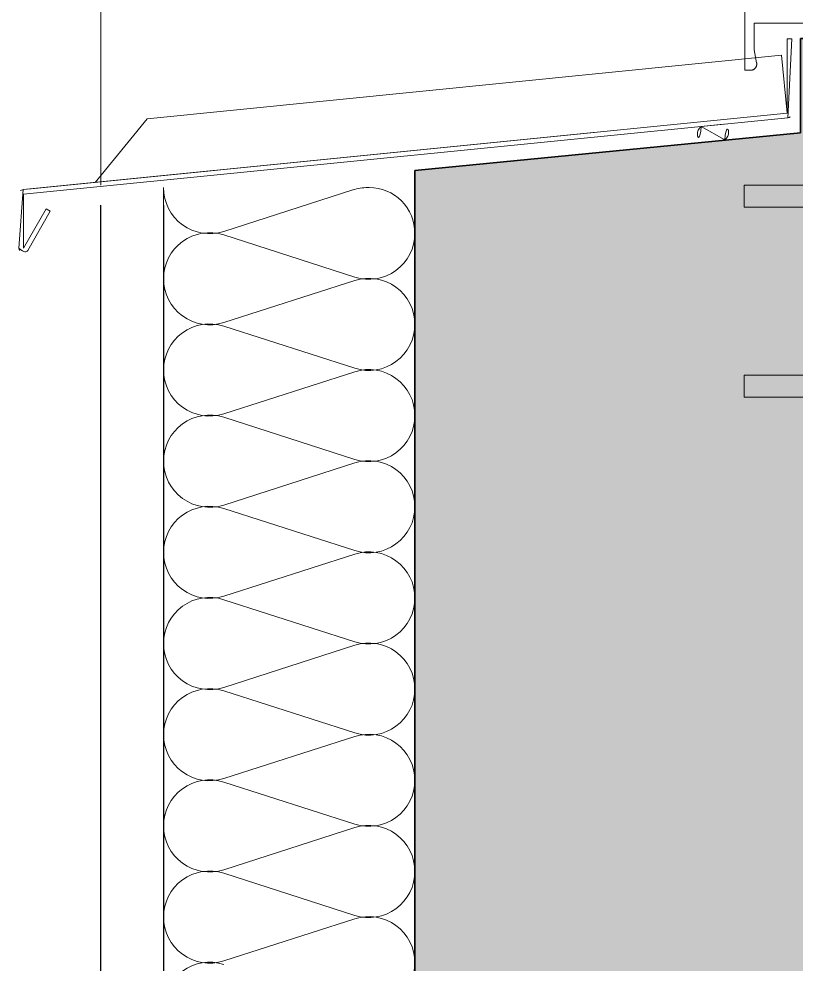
# Model space of a CAD drawing. Header units: metres. Extents: x 1838950 to 1842843, y 5171318 to 5174224.
# Drawn here: x 1841202.1692 to 1841202.4167, y 5171400.502 to 5171400.8026 of the extents above; entities that cross this region are included whole.
import ezdxf

# ---------------------------------------------------------------- set-up
doc = ezdxf.new("R2010")
doc.units = ezdxf.units.M
doc.header["$LTSCALE"] = 0.0254
doc.layers.add('00 CHAZAL Coupe A.5', color=7, linetype='Continuous', lineweight=18)

# ---------------------------------------------------------------- blocks, each defined once
blk = doc.blocks.new('Groupe-1785-1')
at = {"layer": '00 CHAZAL Coupe A.5', "color": 7, "linetype": 'Continuous', "lineweight": 13}
for p, q in [((1841202.2153, 5171400.74896), (1841202.2153, 5171399.39903)), ((1841202.2953, 5171400.74896), (1841202.2953, 5171399.39903))]:
    blk.add_line(p, q, dxfattribs=at)
at = {"layer": '00 CHAZAL Coupe A.5', "color": 7, "linetype": 'Continuous', "lineweight": 13, "flags": 128}
for points in [[(1841202.2153, 5171400.74896, 0.508473), (1841202.23443, 5171400.73501), (1841202.27557, 5171400.74822), (1841202.27563, 5171400.74824, -0.07786), (1841202.28022, 5171400.74896), (1841202.2803, 5171400.74896)], [(1841202.2803, 5171400.74896), (1841202.28079, 5171400.74896, -0.414214), (1841202.2953, 5171400.73446, -0.508473), (1841202.27616, 5171400.72051), (1841202.23443, 5171400.73391, 0.508473), (1841202.2153, 5171400.71996, 0.508473), (1841202.23443, 5171400.70601), (1841202.27616, 5171400.71941, -0.508473), (1841202.2953, 5171400.70546, -0.508473), (1841202.27616, 5171400.6915), (1841202.23443, 5171400.70491, 0.508473), (1841202.2153, 5171400.69095, 0.508473), (1841202.23443, 5171400.677), (1841202.27616, 5171400.6904, -0.508473), (1841202.2953, 5171400.67645, -0.508473), (1841202.27616, 5171400.6625), (1841202.23443, 5171400.6759, 0.508473), (1841202.2153, 5171400.66195, 0.508473), (1841202.23443, 5171400.648), (1841202.27616, 5171400.6614, -0.508473), (1841202.2953, 5171400.64745, -0.508473), (1841202.27616, 5171400.63349), (1841202.23443, 5171400.6469, 0.508473), (1841202.2153, 5171400.63294, 0.508473), (1841202.23443, 5171400.61899), (1841202.27616, 5171400.6324, -0.508473), (1841202.2953, 5171400.61844, -0.508473), (1841202.27616, 5171400.60449), (1841202.23443, 5171400.61789, 0.508473), (1841202.2153, 5171400.60394, 0.508473), (1841202.23443, 5171400.58999), (1841202.27616, 5171400.60339, -0.508473), (1841202.2953, 5171400.58944, -0.508473), (1841202.27616, 5171400.57549), (1841202.23443, 5171400.58889, 0.508473), (1841202.2153, 5171400.57494, 0.508473), (1841202.23443, 5171400.56098), (1841202.27616, 5171400.57439, -0.508473), (1841202.2953, 5171400.56043, -0.508473), (1841202.27616, 5171400.54648), (1841202.23443, 5171400.55988, 0.508473), (1841202.2153, 5171400.54593, 0.508473), (1841202.23443, 5171400.53198), (1841202.27616, 5171400.54538, -0.508473), (1841202.2953, 5171400.53143, -0.508473), (1841202.27616, 5171400.51748), (1841202.23443, 5171400.53088, 0.508473), (1841202.2153, 5171400.51693, 0.508473), (1841202.23443, 5171400.50297), (1841202.27616, 5171400.51638, -0.508473), (1841202.2953, 5171400.50242, -0.508473), (1841202.27616, 5171400.48847)], [(1841202.23443, 5171400.50188, 0.508473), (1841202.2153, 5171400.48792, 0.508473)]]:
    blk.add_lwpolyline(points, format="xyb", dxfattribs=at)
blk = doc.blocks.new('Groupe-1812-1')
at = {"layer": '00 CHAZAL Coupe A.5', "color": 7, "linetype": 'Continuous', "lineweight": 5, "flags": 128}
for points in [[(1841202.40033, 5171400.81933), (1841202.40033, 5171400.79927), (1841202.40033, 5171400.78627), (1841202.40213, 5171400.78627), (1841202.40224, 5171400.78628), (1841202.40235, 5171400.78629), (1841202.40246, 5171400.7863), (1841202.40257, 5171400.78632), (1841202.40267, 5171400.78635), (1841202.40278, 5171400.78638), (1841202.40288, 5171400.78642), (1841202.40298, 5171400.78646), (1841202.40308, 5171400.78651), (1841202.40317, 5171400.78657), (1841202.40327, 5171400.78663), (1841202.40335, 5171400.78669), (1841202.40344, 5171400.78676), (1841202.40352, 5171400.78683), (1841202.4036, 5171400.78691), (1841202.40367, 5171400.787), (1841202.40374, 5171400.78708), (1841202.4038, 5171400.78717), (1841202.40386, 5171400.78726), (1841202.40391, 5171400.78736), (1841202.40396, 5171400.78746), (1841202.404, 5171400.78756), (1841202.40404, 5171400.78766), (1841202.40407, 5171400.78777), (1841202.40409, 5171400.78788), (1841202.40411, 5171400.78798), (1841202.40412, 5171400.78809), (1841202.40413, 5171400.7882), (1841202.40413, 5171400.78831), (1841202.40413, 5171400.78842), (1841202.40412, 5171400.78853), (1841202.4041, 5171400.78864), (1841202.40333, 5171400.79277), (1841202.40333, 5171400.79927), (1841202.40333, 5171400.80127), (1841202.42033, 5171400.80127)], [(1841202.17209, 5171400.74848), (1841202.41383, 5171400.77266), (1841202.41199, 5171400.79106), (1841202.21012, 5171400.77086), (1841202.19355, 5171400.75061)]]:
    blk.add_lwpolyline(points, dxfattribs=at)
for points in [[(1841202.41383, 5171400.79627), (1841202.41383, 5171400.77266), (1841202.17059, 5171400.74833, 0.385314), (1841202.16924, 5171400.74684), (1841202.16924, 5171400.7297, 0.339454), (1841202.17035, 5171400.72825, 0.339454), (1841202.17204, 5171400.72895), (1841202.17924, 5171400.74142), (1841202.17794, 5171400.74217), (1841202.17074, 5171400.7297), (1841202.17074, 5171400.74684), (1841202.41398, 5171400.77116, 0.385314), (1841202.41533, 5171400.77266), (1841202.41533, 5171400.79627)], [(1841202.39344, 5171400.76911), (1841202.38648, 5171400.76841, 0.6), (1841202.38697, 5171400.76344), (1841202.39394, 5171400.76413, 0.6)]]:
    blk.add_lwpolyline(points, format="xyb", close=True, dxfattribs=at)
blk = doc.blocks.new('Groupe-1813-1')
at = {"layer": '00 CHAZAL Coupe A.5', "color": 7, "linetype": 'Continuous', "lineweight": 5, "flags": 128}
for points in [[(1841202.46547, 5171400.74125), (1841202.46015, 5171400.74125), (1841202.46015, 5171400.75123), (1841202.46547, 5171400.75123)], [(1841202.46746, 5171400.74358), (1841202.46547, 5171400.74358), (1841202.46547, 5171400.7489), (1841202.46746, 5171400.7489)]]:
    blk.add_lwpolyline(points, close=True, dxfattribs=at)
blk = doc.blocks.new('Groupe-1814-1')
at = {"layer": '00 CHAZAL Coupe A.5', "color": 7, "linetype": 'Continuous', "lineweight": 5, "flags": 128}
for points in [[(1841202.46547, 5171400.68081), (1841202.46015, 5171400.68081), (1841202.46015, 5171400.69079), (1841202.46547, 5171400.69079)], [(1841202.46746, 5171400.68314), (1841202.46547, 5171400.68314), (1841202.46547, 5171400.68846), (1841202.46746, 5171400.68846)]]:
    blk.add_lwpolyline(points, close=True, dxfattribs=at)
blk = doc.blocks.new('Groupe-1815-1')
at = {"layer": '00 CHAZAL Coupe A.5', "color": 7, "linetype": 'Continuous', "lineweight": 5, "flags": 128}
for points in [[(1841202.46015, 5171400.74273), (1841202.40015, 5171400.74273), (1841202.40015, 5171400.74973), (1841202.46015, 5171400.74973)], [(1841202.46015, 5171400.6823), (1841202.40015, 5171400.6823), (1841202.40015, 5171400.6893), (1841202.46015, 5171400.6893)]]:
    blk.add_lwpolyline(points, close=True, dxfattribs=at)
at = {"layer": '00 CHAZAL Coupe A.5', "color": 7}
for name in ['Groupe-1813-1', 'Groupe-1814-1']:
    blk.add_blockref(name, (0, 0), dxfattribs=at)

msp = doc.modelspace()

# ---------------------------------------------------------------- hatches: boundary and pattern name
at = {"layer": '00 CHAZAL Coupe A.5', "linetype": 'Continuous', "lineweight": 0, "true_color": 0xaaaaaa}
msp.add_hatch(color=253, dxfattribs=at).paths.add_polyline_path([(1841202.4553, 5171404.92616), (1841202.2953, 5171404.92616), (1841202.2953, 5171405.31043), (1841202.29573, 5171405.31043), (1841202.29621, 5171405.31044), (1841202.2953, 5171405.31051), (1841202.2953, 5171405.95723), (1841202.29536, 5171405.95723), (1841202.29536, 5171406.0079), (1841202.4553, 5171406.0079), (1841202.4553, 5171405.31216), (1841214.58484, 5171405.31216), (1841214.58484, 5171406.1927), (1841214.76484, 5171406.1927), (1841214.76484, 5171406.19214), (1841214.8629, 5171406.19214), (1841214.8629, 5171405.99214), (1841214.76484, 5171405.99214), (1841214.76484, 5171404.78214), (1841214.58484, 5171404.78214), (1841214.58484, 5171405.06216), (1841209.5803, 5171405.06216), (1841209.5803, 5171402.52246), (1841210.70252, 5171402.52246), (1841210.70252, 5171402.52171), (1841211.48304, 5171402.52171), (1841211.48304, 5171402.52246), (1841214.54804, 5171402.52246), (1841214.54804, 5171402.52171), (1841214.76484, 5171402.52171), (1841214.76484, 5171401.99259), (1841214.58484, 5171401.99259), (1841214.58484, 5171402.27216), (1841209.5803, 5171402.27216), (1841209.5803, 5171399.73216), (1841214.76504, 5171399.73216), (1841214.76504, 5171399.48216), (1841214.76484, 5171399.48216), (1841214.76484, 5171399.2027), (1841214.58484, 5171399.2027), (1841214.58484, 5171399.48216), (1841209.5803, 5171399.48216), (1841209.5803, 5171399.33216), (1841209.0803, 5171399.33216), (1841209.0803, 5171399.51234), (1841203.87954, 5171399.5122), (1841203.87954, 5171399.5122), (1841203.87533, 5171399.5122), (1841203.7919, 5171399.5122), (1841203.7919, 5171399.10441), (1841203.5919, 5171399.10441), (1841203.5919, 5171399.51219), (1841203.30304, 5171399.51219), (1841202.2953, 5171399.51219), (1841202.2953, 5171400.75436), (1841202.41804, 5171400.76636), (1841202.41804, 5171400.79636), (1841202.4553, 5171400.79636), (1841202.4553, 5171399.73216), (1841205.94304, 5171399.73216), (1841205.94304, 5171399.73216), (1841209.4003, 5171399.73216), (1841209.4003, 5171402.30246), (1841202.4553, 5171402.30246), (1841202.4553, 5171402.13416), (1841202.2953, 5171402.13416), (1841202.2953, 5171403.54436), (1841202.41604, 5171403.55636), (1841202.41604, 5171403.58736), (1841202.4553, 5171403.58736), (1841202.4553, 5171402.52246), (1841209.4003, 5171402.52246), (1841209.4003, 5171405.09216), (1841202.4553, 5171405.09216)])

# ---------------------------------------------------------------- linework, layer by layer
at = {"layer": '00 CHAZAL Coupe A.5', "color": 7, "linetype": 'Continuous', "lineweight": 5}
msp.add_line((1841202.1953, 5171400.74973), (1841202.1953, 5171401.94868), dxfattribs=at)
at = {"layer": '00 CHAZAL Coupe A.5', "color": 7, "linetype": 'Continuous', "lineweight": 35, "flags": 128}
msp.add_lwpolyline([(1841202.2953, 5171399.51219), (1841202.2953, 5171400.75436), (1841202.41804, 5171400.76636), (1841202.41804, 5171400.79636), (1841202.4553, 5171400.79636), (1841202.4553, 5171399.73216), (1841205.94304, 5171399.73216), (1841205.94304, 5171399.73216), (1841209.4003, 5171399.73216)], dxfattribs=at)
at = {"layer": '00 CHAZAL Coupe A.5', "color": 7, "linetype": 'Continuous', "lineweight": 25, "flags": 128}
msp.add_lwpolyline([(1841202.2153, 5171400.74336), (1841202.2153, 5171399.37191), (1841202.1953, 5171399.37191), (1841202.1953, 5171400.74336)], dxfattribs=at)

# ---------------------------------------------------------------- block references
at = {"layer": '00 CHAZAL Coupe A.5', "color": 7}
for name in ['Groupe-1812-1', 'Groupe-1815-1', 'Groupe-1785-1']:
    msp.add_blockref(name, (0, 0), dxfattribs=at)

doc.saveas('drawing.dxf')
